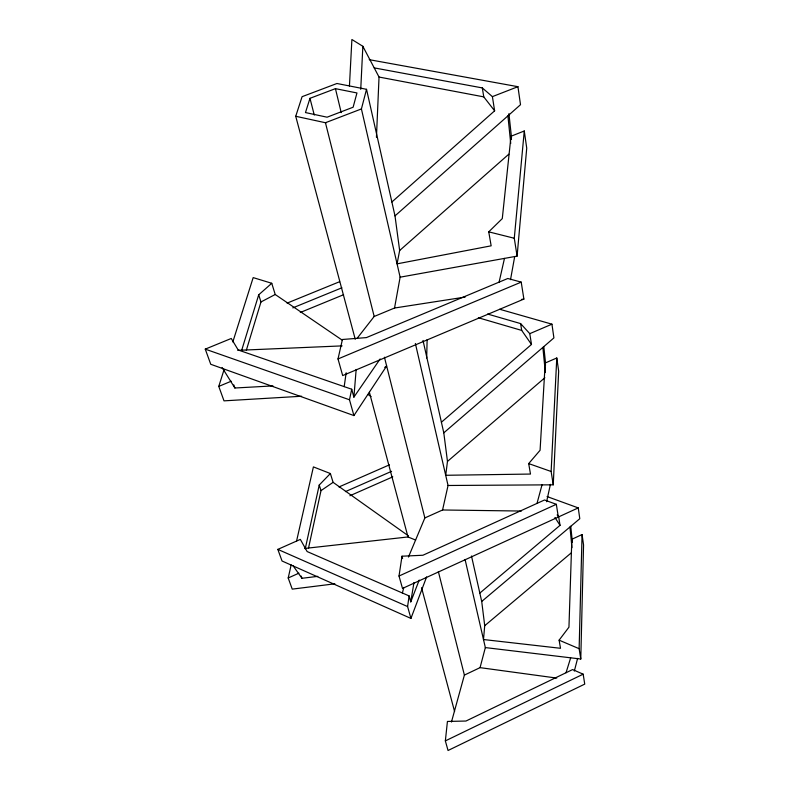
<?xml version="1.0" encoding="UTF-8"?>
<svg xmlns="http://www.w3.org/2000/svg" width="790" height="790" viewBox="0 0 790 790"><rect width="100%" height="100%" fill="white"/><g stroke="black" fill="none" stroke-linecap="round" stroke-linejoin="round"><path stroke-width="1.19" d="M426.689 358.008L427.123 339.68M465.073 559.468L485.346 647.583L580.778 659.028L583.553 544.952L582.062 534.544L571.832 539.284L568.948 627.181L559.113 640.167L560.515 648.294L483.49 639.525L484.724 625.7L481.712 601.467L471.482 555.992M580.778 659.028L579.139 648.699L582.062 534.544M376.445 137.282L379.032 77.045L362.847 46.294L351.896 39.5L349.437 86.021M408.45 557.059L424.862 517.934L442.568 509.985L448.049 485.485L553.247 484.823L558.668 371.152L556.782 357.988L545.219 362.995L540.083 450.28L528.688 463.592L530.485 474.059L445.708 475.284L447.476 461.429L443.792 432.841L423.015 340.451M360.744 89.339L362.847 46.294M553.247 484.823L551.134 471.492L556.782 357.988M380.148 358.937L353.9 397.133L356.162 369.434M357.139 338.308L374.184 316.474L394.536 308.021L400.125 277.181L517.104 256.118L526.732 148.155L524.274 130.982L510.992 136.255L502.282 218.603L488.743 231.845L491.153 245.818L397.064 263.85L399.651 250.509L395 215.887L366.53 89.309L336.945 83.493L302.086 96.686L295.727 116.278L355.243 339.295M517.104 256.118L514.28 238.254L524.274 130.982M445.353 740.892L447.426 721.448L465.972 721.033L572.612 669.564L583.168 674.176L584.738 684.11L448.049 750.5L445.353 740.892L583.168 674.176M410.928 618.422L407.601 606.562L409.111 595.927L307.132 551.548L300.348 539.392L277.833 549.386L282.04 560.999L410.928 618.422L426.62 576.898M344.183 386.636L346.168 372.781M399.019 576.029L402.001 556.209L422.917 555.242L544.508 499.991L556.328 504.306L558.342 517.055L402.505 588.432L399.019 576.029L556.328 504.306M409.111 595.927L410.76 601.871L413.98 582.487M510.518 279.68L514.685 256.622M353.92 415.57L349.486 399.779L351.708 389.233L238.205 350L231.263 338.466L205.262 349.131L210.752 364.279L353.92 415.57L386.646 366.007L384.71 367.409M308.465 548.339L321.007 490.63L319.229 485.04L330.378 473.536L313.403 466.9L296.596 540.952M305.226 548.813L319.229 485.04M546.591 501.729L550.423 484.339M338.011 358.956L342.425 339.483L366.402 337.597L507.802 278.495L521.212 282.119L523.889 299.074L342.682 375.576L338.011 358.956L521.212 282.119M499.102 282.129L504.474 258.389M334.881 583.81L292.231 589.123L288.202 577.984L291.174 564.85M402.396 593.004L403.799 587.424M574.33 671.075L577.608 658.386M400.125 277.181L361.415 108.941L366.53 89.309M451.455 722.02L464.392 675.095L480.063 667.639L485.346 647.583M537.012 503.398L542.009 484.892M246.322 350.296L260.976 301.948L258.705 294.808L271.76 283.284L275.216 294.502L342.169 340.105M241.701 350.227L258.705 294.808M566.025 672.754L570.666 657.823M301.622 396.244L224.005 400.856L218.771 386.399L223.945 370.016M232.823 341.942L253.175 277.606L271.76 283.284M309.976 98.316L305.473 112.565L327.08 117.197L353.12 107.223L356.962 92.953L335.434 88.658L309.976 98.316L314.272 115.044M410.76 601.871L419.214 580.067M391.88 201.993L494.629 110.817L492.397 96.637L482.315 87.917L374.213 67.891M395 215.887L520.511 104.705L517.934 86.693L369.207 59.665M399.651 250.509L508.8 154.198M441.403 422.225L531.492 344.45L529.784 333.656L520.6 323.584L487.578 314.035M443.792 432.841L553.909 337.903L551.943 324.176L499.724 309.275M447.476 461.429L544.863 377.748M479.826 593.093L560.031 525.34L558.688 516.857L557.157 514.922M481.712 601.467L579.791 518.704L578.25 507.901L547.075 496.564M484.724 625.7L571.427 552.733M321.007 490.63L333.094 482.344L408.361 535.817M260.976 301.948L275.216 294.502M558.688 516.857L578.25 507.901M288.202 577.984L298.906 573.175M349.881 495.755L392.778 476.854M338.959 486.966L389.44 464.836M345.428 491.617L391.603 471.314M529.784 333.656L551.943 324.176M218.771 386.399L231.203 381.224M292.804 307.883L341.892 287.797M300.309 312.475L343.601 294.709M287.096 303.123L339.631 281.694M492.397 96.637L517.934 86.693M361.415 108.941L325.45 122.727L374.184 316.474M394.536 308.021L465.172 297.06M521.469 299.43L523.889 299.074M292.942 565.561L301.948 578.29L317.807 576.364M304.723 548.448L407.996 536.953L415.639 540.064M222.108 367.538L234.887 388.009L272.965 385.905M237.839 350.345L342.119 345.882M442.568 509.985L521.351 511.041M480.063 667.639L556.752 678.087M379.032 77.045L483.766 96.874L494.629 110.817M295.727 116.278L326.003 122.855M488.743 231.845L514.28 238.254M478.375 317.758L521.706 330.418L531.492 344.45M205.262 349.131L349.486 399.779M528.688 463.592L551.134 471.492M559.113 640.167L579.139 648.699M277.833 549.386L407.601 606.562M368.041 394.477L371.083 396.58M554.945 517.499L560.031 525.34M233.791 384.898L234.887 388.009M301.158 576.058L301.948 578.29M330.378 473.536L333.094 482.344M351.708 389.233L353.9 397.133M402.001 556.209L402.604 558.392M369.374 392.225L407.996 536.953M421.544 587.691L454.596 711.563M384.434 357.208L424.862 517.934M438.361 571.595L464.392 675.095M335.434 88.658L341.221 112.624M415.382 343.482L448.049 485.485M482.315 87.917L483.766 96.874M520.6 323.584L521.706 330.418M510.992 136.255L511.476 139.475M545.219 362.995L545.554 365.197M571.832 539.284L572.296 542.404M508.928 113.642L511.515 137.648M543.846 346.978L545.465 362.442M570.755 526.249L572.365 542.049M507.921 115.863L510.725 143.434M542.868 347.422L545.357 372.544M569.975 526.989L571.96 547.687"/></g></svg>
